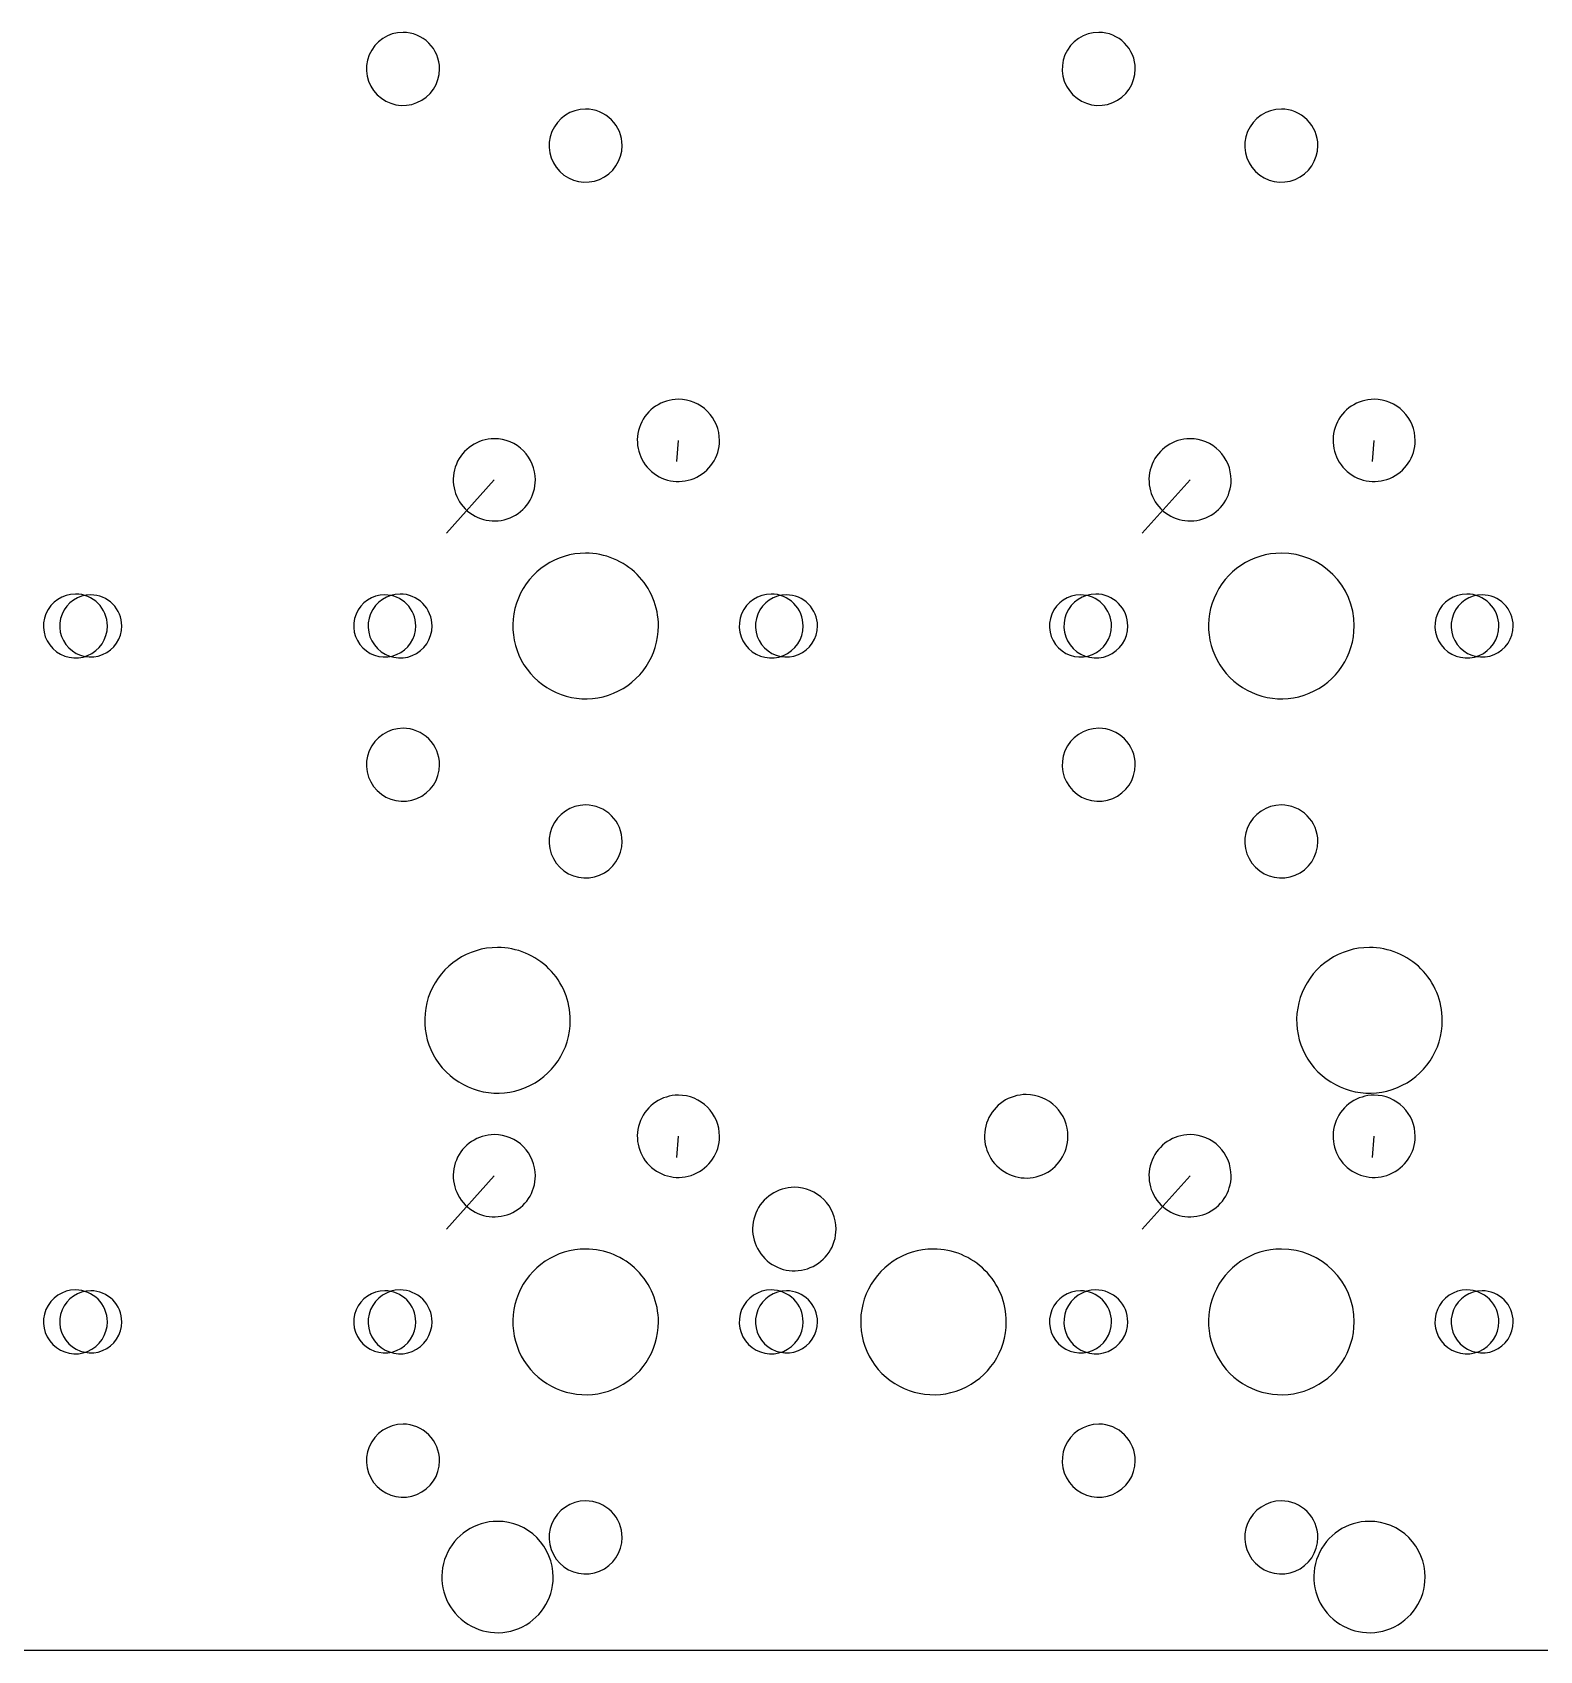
# Model space of a CAD drawing. Extents: x 2 to 288, y -137 to -43.
# Drawn here: x 72.8 to 114.08, y -136.91 to -92.61 of the extents above; entities that cross this region are included whole.
import ezdxf

# ---------------------------------------------------------------- set-up
doc = ezdxf.new("R2010")
doc.units = 0
doc.layers.get('0').update_dxf_attribs({"linetype": 'CONTINUOUS'})

msp = doc.modelspace()

# ---------------------------------------------------------------- linework, layer by layer
at = {"color": 7}
for points in [[(82.953083, -92.608621)], [(102.003074, -92.608621)], [(87.953077, -94.708618)], [(107.003067, -94.708618)], [(90.493073, -102.653623)], [(109.543064, -102.653623)], [(85.45308, -103.733622)], [(104.503071, -103.733622)], [(87.953077, -106.864718)], [(87.953077, -106.864718)], [(107.003067, -106.864718), (107.003067, -106.864718)], [(73.983079, -107.983616)], [(73.983079, -107.983616)], [(74.403079, -108.008616)], [(74.403079, -108.008616)], [(82.453084, -108.008616)], [(82.453084, -108.008616)], [(82.873083, -107.983616)], [(82.873083, -107.983616)], [(93.03307, -107.983616)], [(93.03307, -107.983616)], [(93.453069, -108.008616)], [(93.453069, -108.008616)], [(101.503075, -108.008616)], [(101.503075, -108.008616)], [(101.923074, -107.983616)], [(101.923074, -107.983616)], [(112.08306, -107.983616)], [(112.08306, -107.983616)], [(112.50306, -108.008616)], [(112.50306, -108.008616)], [(82.953083, -111.658611)], [(102.003074, -111.658611)], [(87.953077, -113.758609)], [(107.003067, -113.758609)], [(85.540088, -117.659719)], [(109.416056, -117.659719)], [(90.493073, -121.703614)], [(100.018069, -121.685614)], [(109.543064, -121.703614)], [(85.45308, -122.783613)], [(104.503071, -122.783613)], [(93.668077, -124.225611)], [(87.953077, -125.914708), (87.953077, -125.914708)], [(97.478072, -125.914708)], [(107.003067, -125.914708)], [(107.003067, -125.914708)], [(73.983079, -127.033607), (73.983079, -127.033607)], [(74.403079, -127.058607)], [(74.403079, -127.058607)], [(82.453084, -127.058607)], [(82.453084, -127.058607)], [(82.873083, -127.033607)], [(82.873083, -127.033607)], [(93.03307, -127.033607)], [(93.03307, -127.033607)], [(93.453069, -127.058607)], [(93.453069, -127.058607)], [(101.503075, -127.058607)], [(101.503075, -127.058607)], [(101.923074, -127.033607)], [(101.923074, -127.033607)], [(112.08306, -127.033607)], [(112.08306, -127.033607)], [(112.50306, -127.058607)], [(112.50306, -127.058607)], [(82.953083, -130.708602)], [(102.003074, -130.708602)], [(87.953077, -132.808599)], [(107.003067, -132.808599)], [(85.540088, -133.369598)], [(109.416056, -133.369598)]]:
    msp.add_lwpolyline(points, close=True, dxfattribs=at)
for points in [[(90.453073, -104.358621), (90.492615, -103.77859)], [(109.503064, -104.358621), (109.542606, -103.77859)], [(84.143082, -106.318619), (85.45307, -104.858613)], [(103.193072, -106.318619), (104.503061, -104.858613)], [(90.453073, -123.408612), (90.492615, -122.828581)], [(109.503064, -123.408612), (109.542606, -122.828581)], [(84.143082, -125.368609), (85.45307, -123.908603)], [(103.193072, -125.368609), (104.503061, -123.908603)], [(231.4672, -136.908476), (58.738642, -136.908476)]]:
    msp.add_lwpolyline(points, dxfattribs=at)
for points in [[(82.953083, -92.608621), (82.548622, -92.608621), (82.183986, -92.852263), (82.029205, -93.225937)], [(83.660189, -92.901514), (83.472653, -92.713978), (83.218299, -92.608621), (82.953083, -92.608621)], [(83.953082, -93.60862), (83.953082, -93.343403), (83.847725, -93.08905), (83.660189, -92.901514)], [(102.003074, -92.608621), (101.598612, -92.608621), (101.233976, -92.852263), (101.079196, -93.225937)], [(102.71018, -92.901514), (102.522644, -92.713978), (102.26829, -92.608621), (102.003074, -92.608621)], [(103.003073, -93.60862), (103.003073, -93.343403), (102.897716, -93.08905), (102.71018, -92.901514)], [(82.029205, -93.225937), (81.874424, -93.59961), (81.95998, -94.029728), (82.245977, -94.315725)], [(101.079196, -93.225937), (100.924415, -93.59961), (101.00997, -94.029728), (101.295968, -94.315725)], [(83.335766, -94.532498), (83.70944, -94.377717), (83.953082, -94.013081), (83.953082, -93.60862)], [(102.385757, -94.532498), (102.759431, -94.377717), (103.003073, -94.013081), (103.003073, -93.60862)], [(82.245977, -94.315725), (82.531975, -94.601723), (82.962092, -94.687279), (83.335766, -94.532498)], [(101.295968, -94.315725), (101.581966, -94.601723), (102.012083, -94.687279), (102.385757, -94.532498)], [(87.953077, -94.708618), (87.548615, -94.708618), (87.183979, -94.95226), (87.029198, -95.325934)], [(88.660182, -95.001511), (88.472646, -94.813975), (88.218293, -94.708618), (87.953077, -94.708618)], [(107.003067, -94.708618), (106.598606, -94.708618), (106.23397, -94.95226), (106.079189, -95.325934)], [(107.710173, -95.001511), (107.522637, -94.813975), (107.268283, -94.708618), (107.003067, -94.708618)], [(88.953075, -95.708617), (88.953075, -95.443401), (88.847719, -95.189047), (88.660182, -95.001511)], [(108.003066, -95.708617), (108.003066, -95.443401), (107.897709, -95.189047), (107.710173, -95.001511)], [(87.029198, -95.325934), (86.874418, -95.699608), (86.959973, -96.129725), (87.245971, -96.415723)], [(106.079189, -95.325934), (105.924408, -95.699608), (106.009964, -96.129725), (106.295961, -96.415723)], [(88.33576, -96.632495), (88.709433, -96.477714), (88.953075, -96.113078), (88.953075, -95.708617)], [(107.38575, -96.632495), (107.759424, -96.477714), (108.003066, -96.113078), (108.003066, -95.708617)], [(87.245971, -96.415723), (87.531968, -96.70172), (87.962086, -96.787276), (88.33576, -96.632495)], [(106.295961, -96.415723), (106.581959, -96.70172), (107.012076, -96.787276), (107.38575, -96.632495)], [(90.493073, -102.653623), (90.038054, -102.653623), (89.627839, -102.927721), (89.45371, -103.348104)], [(91.288567, -102.983128), (91.077589, -102.77215), (90.791441, -102.653623), (90.493073, -102.653623)], [(109.543064, -102.653623), (109.088044, -102.653623), (108.677829, -102.927721), (108.503701, -103.348104)], [(110.338558, -102.983128), (110.12758, -102.77215), (109.841432, -102.653623), (109.543064, -102.653623)], [(91.618072, -103.778622), (91.618072, -103.480254), (91.499545, -103.194106), (91.288567, -102.983128)], [(110.668062, -103.778622), (110.668062, -103.480254), (110.549536, -103.194106), (110.338558, -102.983128)], [(89.45371, -103.348104), (89.279582, -103.768487), (89.375832, -104.252369), (89.697579, -104.574116)], [(108.503701, -103.348104), (108.329572, -103.768487), (108.425822, -104.252369), (108.74757, -104.574116)], [(85.45308, -103.733622), (84.998061, -103.733622), (84.587845, -104.007719), (84.413717, -104.428102)], [(86.248574, -104.063126), (86.037596, -103.852148), (85.751448, -103.733622), (85.45308, -103.733622)], [(86.578078, -104.858621), (86.578078, -104.560252), (86.459552, -104.274105), (86.248574, -104.063126)], [(90.923592, -104.817985), (91.343975, -104.643857), (91.618072, -104.233641), (91.618072, -103.778622)], [(104.503071, -103.733622), (104.048051, -103.733622), (103.637836, -104.007719), (103.463707, -104.428102)], [(105.298565, -104.063126), (105.087587, -103.852148), (104.801439, -103.733622), (104.503071, -103.733622)], [(105.628069, -104.858621), (105.628069, -104.560252), (105.509543, -104.274105), (105.298565, -104.063126)], [(109.973582, -104.817985), (110.393965, -104.643857), (110.668062, -104.233641), (110.668062, -103.778622)], [(84.413717, -104.428102), (84.239589, -104.848485), (84.335839, -105.332367), (84.657586, -105.654115)], [(103.463707, -104.428102), (103.289579, -104.848485), (103.385829, -105.332367), (103.707577, -105.654115)], [(85.883598, -105.897984), (86.303981, -105.723855), (86.578078, -105.31364), (86.578078, -104.858621)], [(89.697579, -104.574116), (90.019327, -104.895863), (90.503208, -104.992113), (90.923592, -104.817985)], [(104.933589, -105.897984), (105.353972, -105.723855), (105.628069, -105.31364), (105.628069, -104.858621)], [(108.74757, -104.574116), (109.069317, -104.895863), (109.553199, -104.992113), (109.973582, -104.817985)], [(84.657586, -105.654115), (84.979333, -105.975862), (85.463215, -106.072112), (85.883598, -105.897984)], [(103.707577, -105.654115), (104.029324, -105.975862), (104.513206, -106.072112), (104.933589, -105.897984)], [(87.953077, -106.864718), (87.14662, -106.864718), (86.419573, -107.350515), (86.110956, -108.095584)], [(87.953077, -106.864718), (87.14662, -106.864718), (86.419573, -107.350515), (86.110956, -108.095584)], [(89.362975, -107.448717), (88.989047, -107.074789), (88.481891, -106.864718), (87.953077, -106.864718)], [(89.362975, -107.448717), (88.989047, -107.074789), (88.481891, -106.864718), (87.953077, -106.864718)], [(107.003067, -106.864718), (106.196611, -106.864718), (105.469564, -107.350515), (105.160946, -108.095584)], [(107.003067, -106.864718), (106.196611, -106.864718), (105.469564, -107.350515), (105.160946, -108.095584)], [(108.996965, -108.858615), (108.996965, -107.757416), (108.104266, -106.864718), (107.003067, -106.864718)], [(108.996965, -108.858615), (108.996965, -107.757416), (108.104266, -106.864718), (107.003067, -106.864718)], [(89.946974, -108.858615), (89.946974, -108.329801), (89.736903, -107.822645), (89.362975, -107.448717)], [(89.946974, -108.858615), (89.946974, -108.329801), (89.736903, -107.822645), (89.362975, -107.448717)], [(73.983079, -107.983616), (73.629175, -107.983616), (73.310119, -108.196803), (73.174686, -108.523768)], [(73.983079, -107.983616), (73.629175, -107.983616), (73.310119, -108.196803), (73.174686, -108.523768)], [(74.403079, -108.008616), (74.059286, -108.008616), (73.749346, -108.215712), (73.617782, -108.533335)], [(74.403079, -108.008616), (74.059286, -108.008616), (73.749346, -108.215712), (73.617782, -108.533335)], [(74.858078, -108.858615), (74.858078, -108.375367), (74.466328, -107.983616), (73.983079, -107.983616)], [(74.858078, -108.858615), (74.858078, -108.375367), (74.466328, -107.983616), (73.983079, -107.983616)], [(75.004119, -108.257575), (74.844713, -108.09817), (74.628512, -108.008616), (74.403079, -108.008616)], [(75.004119, -108.257575), (74.844713, -108.09817), (74.628512, -108.008616), (74.403079, -108.008616)], [(82.453084, -108.008616), (82.109292, -108.008616), (81.799351, -108.215712), (81.667787, -108.533335)], [(82.453084, -108.008616), (82.109292, -108.008616), (81.799351, -108.215712), (81.667787, -108.533335)], [(82.873083, -107.983616), (82.519179, -107.983616), (82.200123, -108.196803), (82.06469, -108.523768)], [(82.873083, -107.983616), (82.519179, -107.983616), (82.200123, -108.196803), (82.06469, -108.523768)], [(83.054124, -108.257575), (82.894718, -108.09817), (82.678518, -108.008616), (82.453084, -108.008616)], [(83.054124, -108.257575), (82.894718, -108.09817), (82.678518, -108.008616), (82.453084, -108.008616)], [(83.491801, -108.239898), (83.327707, -108.075803), (83.105148, -107.983616), (82.873083, -107.983616)], [(83.491801, -108.239898), (83.327707, -108.075803), (83.105148, -107.983616), (82.873083, -107.983616)], [(93.03307, -107.983616), (92.679166, -107.983616), (92.36011, -108.196803), (92.224676, -108.523768)], [(93.03307, -107.983616), (92.679166, -107.983616), (92.36011, -108.196803), (92.224676, -108.523768)], [(93.453069, -108.008616), (93.109277, -108.008616), (92.799336, -108.215712), (92.667773, -108.533335)], [(93.453069, -108.008616), (93.109277, -108.008616), (92.799336, -108.215712), (92.667773, -108.533335)], [(93.651787, -108.239898), (93.487693, -108.075803), (93.265134, -107.983616), (93.03307, -107.983616)], [(93.651787, -108.239898), (93.487693, -108.075803), (93.265134, -107.983616), (93.03307, -107.983616)], [(94.054109, -108.257575), (93.894704, -108.09817), (93.678503, -108.008616), (93.453069, -108.008616)], [(94.054109, -108.257575), (93.894704, -108.09817), (93.678503, -108.008616), (93.453069, -108.008616)], [(101.503075, -108.008616), (101.159282, -108.008616), (100.849342, -108.215712), (100.717778, -108.533335)], [(101.503075, -108.008616), (101.159282, -108.008616), (100.849342, -108.215712), (100.717778, -108.533335)], [(101.923074, -107.983616), (101.56917, -107.983616), (101.250114, -108.196803), (101.114681, -108.523768)], [(101.923074, -107.983616), (101.56917, -107.983616), (101.250114, -108.196803), (101.114681, -108.523768)], [(102.104115, -108.257575), (101.944709, -108.09817), (101.728508, -108.008616), (101.503075, -108.008616)], [(102.104115, -108.257575), (101.944709, -108.09817), (101.728508, -108.008616), (101.503075, -108.008616)], [(102.541792, -108.239898), (102.377698, -108.075803), (102.155138, -107.983616), (101.923074, -107.983616)], [(102.541792, -108.239898), (102.377698, -108.075803), (102.155138, -107.983616), (101.923074, -107.983616)], [(112.08306, -107.983616), (111.729156, -107.983616), (111.4101, -108.196803), (111.274667, -108.523768)], [(112.08306, -107.983616), (111.729156, -107.983616), (111.4101, -108.196803), (111.274667, -108.523768)], [(112.50306, -108.008616), (112.159267, -108.008616), (111.849327, -108.215712), (111.717763, -108.533335)], [(112.50306, -108.008616), (112.159267, -108.008616), (111.849327, -108.215712), (111.717763, -108.533335)], [(112.701778, -108.239898), (112.537684, -108.075803), (112.315125, -107.983616), (112.08306, -107.983616)], [(112.701778, -108.239898), (112.537684, -108.075803), (112.315125, -107.983616), (112.08306, -107.983616)], [(113.1041, -108.257575), (112.944694, -108.09817), (112.728494, -108.008616), (112.50306, -108.008616)], [(113.1041, -108.257575), (112.944694, -108.09817), (112.728494, -108.008616), (112.50306, -108.008616)], [(73.174686, -108.523768), (73.039253, -108.850732), (73.114114, -109.227085), (73.364362, -109.477333)], [(73.174686, -108.523768), (73.039253, -108.850732), (73.114114, -109.227085), (73.364362, -109.477333)], [(73.617782, -108.533335), (73.486219, -108.850958), (73.558941, -109.216557), (73.802039, -109.459655)], [(73.617782, -108.533335), (73.486219, -108.850958), (73.558941, -109.216557), (73.802039, -109.459655)], [(75.253078, -108.858615), (75.253078, -108.633181), (75.163524, -108.416981), (75.004119, -108.257575)], [(75.253078, -108.858615), (75.253078, -108.633181), (75.163524, -108.416981), (75.004119, -108.257575)], [(81.667787, -108.533335), (81.536224, -108.850958), (81.608946, -109.216557), (81.852044, -109.459655)], [(81.667787, -108.533335), (81.536224, -108.850958), (81.608946, -109.216557), (81.852044, -109.459655)], [(82.06469, -108.523768), (81.929257, -108.850732), (82.004118, -109.227085), (82.254366, -109.477333)], [(82.06469, -108.523768), (81.929257, -108.850732), (82.004118, -109.227085), (82.254366, -109.477333)], [(83.303083, -108.858615), (83.303083, -108.633181), (83.21353, -108.416981), (83.054124, -108.257575)], [(83.303083, -108.858615), (83.303083, -108.633181), (83.21353, -108.416981), (83.054124, -108.257575)], [(83.748082, -108.858615), (83.748082, -108.626551), (83.655895, -108.403992), (83.491801, -108.239898)], [(83.748082, -108.858615), (83.748082, -108.626551), (83.655895, -108.403992), (83.491801, -108.239898)], [(86.110956, -108.095584), (85.802338, -108.840652), (85.972928, -109.698263), (86.543178, -110.268514)], [(86.110956, -108.095584), (85.802338, -108.840652), (85.972928, -109.698263), (86.543178, -110.268514)], [(92.224676, -108.523768), (92.089243, -108.850732), (92.164104, -109.227085), (92.414352, -109.477333)], [(92.224676, -108.523768), (92.089243, -108.850732), (92.164104, -109.227085), (92.414352, -109.477333)], [(92.667773, -108.533335), (92.536209, -108.850958), (92.608931, -109.216557), (92.852029, -109.459655)], [(92.667773, -108.533335), (92.536209, -108.850958), (92.608931, -109.216557), (92.852029, -109.459655)], [(93.908069, -108.858615), (93.908069, -108.626551), (93.815882, -108.403992), (93.651787, -108.239898)], [(93.908069, -108.858615), (93.908069, -108.626551), (93.815882, -108.403992), (93.651787, -108.239898)], [(94.303068, -108.858615), (94.303068, -108.633181), (94.213515, -108.416981), (94.054109, -108.257575)], [(94.303068, -108.858615), (94.303068, -108.633181), (94.213515, -108.416981), (94.054109, -108.257575)], [(100.717778, -108.533335), (100.586214, -108.850958), (100.658937, -109.216557), (100.902035, -109.459655)], [(100.717778, -108.533335), (100.586214, -108.850958), (100.658937, -109.216557), (100.902035, -109.459655)], [(101.114681, -108.523768), (100.979247, -108.850732), (101.054109, -109.227085), (101.304356, -109.477333)], [(101.114681, -108.523768), (100.979247, -108.850732), (101.054109, -109.227085), (101.304356, -109.477333)], [(102.353073, -108.858615), (102.353073, -108.633181), (102.26352, -108.416981), (102.104115, -108.257575)], [(102.353073, -108.858615), (102.353073, -108.633181), (102.26352, -108.416981), (102.104115, -108.257575)], [(102.798073, -108.858615), (102.798073, -108.626551), (102.705886, -108.403992), (102.541792, -108.239898)], [(102.798073, -108.858615), (102.798073, -108.626551), (102.705886, -108.403992), (102.541792, -108.239898)], [(105.160946, -108.095584), (104.852329, -108.840652), (105.022918, -109.698263), (105.593169, -110.268514)], [(105.160946, -108.095584), (104.852329, -108.840652), (105.022918, -109.698263), (105.593169, -110.268514)], [(111.274667, -108.523768), (111.139234, -108.850732), (111.214095, -109.227085), (111.464343, -109.477333)], [(111.274667, -108.523768), (111.139234, -108.850732), (111.214095, -109.227085), (111.464343, -109.477333)], [(111.717763, -108.533335), (111.5862, -108.850958), (111.658922, -109.216557), (111.90202, -109.459655)], [(111.717763, -108.533335), (111.5862, -108.850958), (111.658922, -109.216557), (111.90202, -109.459655)], [(112.958059, -108.858615), (112.958059, -108.626551), (112.865872, -108.403992), (112.701778, -108.239898)], [(112.958059, -108.858615), (112.958059, -108.626551), (112.865872, -108.403992), (112.701778, -108.239898)], [(113.353059, -108.858615), (113.353059, -108.633181), (113.263506, -108.416981), (113.1041, -108.257575)], [(113.353059, -108.858615), (113.353059, -108.633181), (113.263506, -108.416981), (113.1041, -108.257575)], [(74.317927, -109.667009), (74.644892, -109.531575), (74.858078, -109.212519), (74.858078, -108.858615)], [(74.317927, -109.667009), (74.644892, -109.531575), (74.858078, -109.212519), (74.858078, -108.858615)], [(74.728359, -109.643912), (75.045982, -109.512348), (75.253078, -109.202408), (75.253078, -108.858615)], [(74.728359, -109.643912), (75.045982, -109.512348), (75.253078, -109.202408), (75.253078, -108.858615)], [(82.778364, -109.643912), (83.095987, -109.512348), (83.303083, -109.202408), (83.303083, -108.858615)], [(82.778364, -109.643912), (83.095987, -109.512348), (83.303083, -109.202408), (83.303083, -108.858615)], [(83.207931, -109.667009), (83.534896, -109.531575), (83.748082, -109.212519), (83.748082, -108.858615)], [(83.207931, -109.667009), (83.534896, -109.531575), (83.748082, -109.212519), (83.748082, -108.858615)], [(88.716108, -110.700736), (89.461177, -110.392119), (89.946974, -109.665071), (89.946974, -108.858615)], [(88.716108, -110.700736), (89.461177, -110.392119), (89.946974, -109.665071), (89.946974, -108.858615)], [(93.367917, -109.667009), (93.694882, -109.531575), (93.908069, -109.212519), (93.908069, -108.858615)], [(93.367917, -109.667009), (93.694882, -109.531575), (93.908069, -109.212519), (93.908069, -108.858615)], [(93.77835, -109.643912), (94.095973, -109.512348), (94.303068, -109.202408), (94.303068, -108.858615)], [(93.77835, -109.643912), (94.095973, -109.512348), (94.303068, -109.202408), (94.303068, -108.858615)], [(101.828355, -109.643912), (102.145978, -109.512348), (102.353073, -109.202408), (102.353073, -108.858615)], [(101.828355, -109.643912), (102.145978, -109.512348), (102.353073, -109.202408), (102.353073, -108.858615)], [(102.257922, -109.667009), (102.584886, -109.531575), (102.798073, -109.212519), (102.798073, -108.858615)], [(102.257922, -109.667009), (102.584886, -109.531575), (102.798073, -109.212519), (102.798073, -108.858615)], [(107.766099, -110.700736), (108.511167, -110.392119), (108.996965, -109.665071), (108.996965, -108.858615)], [(107.766099, -110.700736), (108.511167, -110.392119), (108.996965, -109.665071), (108.996965, -108.858615)], [(112.417908, -109.667009), (112.744873, -109.531575), (112.958059, -109.212519), (112.958059, -108.858615)], [(112.417908, -109.667009), (112.744873, -109.531575), (112.958059, -109.212519), (112.958059, -108.858615)], [(112.82834, -109.643912), (113.145963, -109.512348), (113.353059, -109.202408), (113.353059, -108.858615)], [(112.82834, -109.643912), (113.145963, -109.512348), (113.353059, -109.202408), (113.353059, -108.858615)], [(73.364362, -109.477333), (73.61461, -109.727581), (73.990962, -109.802442), (74.317927, -109.667009)], [(73.364362, -109.477333), (73.61461, -109.727581), (73.990962, -109.802442), (74.317927, -109.667009)], [(73.802039, -109.459655), (74.045137, -109.702753), (74.410736, -109.775475), (74.728359, -109.643912)], [(73.802039, -109.459655), (74.045137, -109.702753), (74.410736, -109.775475), (74.728359, -109.643912)], [(81.852044, -109.459655), (82.095142, -109.702753), (82.460742, -109.775475), (82.778364, -109.643912)], [(81.852044, -109.459655), (82.095142, -109.702753), (82.460742, -109.775475), (82.778364, -109.643912)], [(82.254366, -109.477333), (82.504614, -109.727581), (82.880966, -109.802442), (83.207931, -109.667009)], [(82.254366, -109.477333), (82.504614, -109.727581), (82.880966, -109.802442), (83.207931, -109.667009)], [(92.414352, -109.477333), (92.6646, -109.727581), (93.040953, -109.802442), (93.367917, -109.667009)], [(92.414352, -109.477333), (92.6646, -109.727581), (93.040953, -109.802442), (93.367917, -109.667009)], [(92.852029, -109.459655), (93.095127, -109.702753), (93.460727, -109.775475), (93.77835, -109.643912)], [(92.852029, -109.459655), (93.095127, -109.702753), (93.460727, -109.775475), (93.77835, -109.643912)], [(100.902035, -109.459655), (101.145133, -109.702753), (101.510732, -109.775475), (101.828355, -109.643912)], [(100.902035, -109.459655), (101.145133, -109.702753), (101.510732, -109.775475), (101.828355, -109.643912)], [(101.304356, -109.477333), (101.554604, -109.727581), (101.930957, -109.802442), (102.257922, -109.667009)], [(101.304356, -109.477333), (101.554604, -109.727581), (101.930957, -109.802442), (102.257922, -109.667009)], [(111.464343, -109.477333), (111.714591, -109.727581), (112.090943, -109.802442), (112.417908, -109.667009)], [(111.464343, -109.477333), (111.714591, -109.727581), (112.090943, -109.802442), (112.417908, -109.667009)], [(111.90202, -109.459655), (112.145118, -109.702753), (112.510718, -109.775475), (112.82834, -109.643912)], [(111.90202, -109.459655), (112.145118, -109.702753), (112.510718, -109.775475), (112.82834, -109.643912)], [(86.543178, -110.268514), (87.113429, -110.838764), (87.97104, -111.009354), (88.716108, -110.700736)], [(86.543178, -110.268514), (87.113429, -110.838764), (87.97104, -111.009354), (88.716108, -110.700736)], [(105.593169, -110.268514), (106.16342, -110.838764), (107.02103, -111.009354), (107.766099, -110.700736)], [(105.593169, -110.268514), (106.16342, -110.838764), (107.02103, -111.009354), (107.766099, -110.700736)], [(82.953083, -111.658611), (82.548622, -111.658611), (82.183986, -111.902253), (82.029205, -112.275927)], [(83.660189, -111.951504), (83.472653, -111.763968), (83.218299, -111.658611), (82.953083, -111.658611)], [(83.953082, -112.65861), (83.953082, -112.393394), (83.847725, -112.13904), (83.660189, -111.951504)], [(102.003074, -111.658611), (101.598612, -111.658611), (101.233976, -111.902253), (101.079196, -112.275927)], [(102.71018, -111.951504), (102.522644, -111.763968), (102.26829, -111.658611), (102.003074, -111.658611)], [(103.003073, -112.65861), (103.003073, -112.393394), (102.897716, -112.13904), (102.71018, -111.951504)], [(82.029205, -112.275927), (81.874424, -112.649601), (81.95998, -113.079718), (82.245977, -113.365716)], [(101.079196, -112.275927), (100.924415, -112.649601), (101.00997, -113.079718), (101.295968, -113.365716)], [(83.335766, -113.582488), (83.70944, -113.427708), (83.953082, -113.063072), (83.953082, -112.65861)], [(102.385757, -113.582488), (102.759431, -113.427708), (103.003073, -113.063072), (103.003073, -112.65861)], [(82.245977, -113.365716), (82.531975, -113.651714), (82.962092, -113.737269), (83.335766, -113.582488)], [(101.295968, -113.365716), (101.581966, -113.651714), (102.012083, -113.737269), (102.385757, -113.582488)], [(87.953077, -113.758609), (87.548615, -113.758609), (87.183979, -114.00225), (87.029198, -114.375924)], [(88.660182, -114.051501), (88.472646, -113.863965), (88.218293, -113.758609), (87.953077, -113.758609)], [(107.003067, -113.758609), (106.598606, -113.758609), (106.23397, -114.00225), (106.079189, -114.375924)], [(107.710173, -114.051501), (107.522637, -113.863965), (107.268283, -113.758609), (107.003067, -113.758609)], [(88.953075, -114.758607), (88.953075, -114.493391), (88.847719, -114.239038), (88.660182, -114.051501)], [(108.003066, -114.758607), (108.003066, -114.493391), (107.897709, -114.239038), (107.710173, -114.051501)], [(87.029198, -114.375924), (86.874418, -114.749598), (86.959973, -115.179716), (87.245971, -115.465713)], [(106.079189, -114.375924), (105.924408, -114.749598), (106.009964, -115.179716), (106.295961, -115.465713)], [(88.33576, -115.682486), (88.709433, -115.527705), (88.953075, -115.163069), (88.953075, -114.758607)], [(107.38575, -115.682486), (107.759424, -115.527705), (108.003066, -115.163069), (108.003066, -114.758607)], [(87.245971, -115.465713), (87.531968, -115.751711), (87.962086, -115.837266), (88.33576, -115.682486)], [(106.295961, -115.465713), (106.581959, -115.751711), (107.012076, -115.837266), (107.38575, -115.682486)], [(85.540088, -117.659719), (84.733632, -117.659719), (84.006584, -118.145517), (83.697967, -118.890585)], [(86.949986, -118.243718), (86.576058, -117.86979), (86.068902, -117.659719), (85.540088, -117.659719)], [(109.416056, -117.659719), (108.6096, -117.659719), (107.882553, -118.145517), (107.573935, -118.890585)], [(110.825954, -118.243718), (110.452026, -117.86979), (109.94487, -117.659719), (109.416056, -117.659719)], [(87.533985, -119.653617), (87.533985, -119.124802), (87.323914, -118.617647), (86.949986, -118.243718)], [(111.409953, -119.653617), (111.409953, -119.124802), (111.199883, -118.617647), (110.825954, -118.243718)], [(83.697967, -118.890585), (83.38935, -119.635654), (83.559939, -120.493264), (84.13019, -121.063515)], [(107.573935, -118.890585), (107.265318, -119.635654), (107.435907, -120.493264), (108.006158, -121.063515)], [(86.303119, -121.495738), (87.048188, -121.18712), (87.533985, -120.460073), (87.533985, -119.653617)], [(110.179088, -121.495738), (110.924156, -121.18712), (111.409953, -120.460073), (111.409953, -119.653617)], [(84.13019, -121.063515), (84.70044, -121.633766), (85.558051, -121.804355), (86.303119, -121.495738)], [(108.006158, -121.063515), (108.576408, -121.633766), (109.434019, -121.804355), (110.179088, -121.495738)], [(90.493073, -121.703614), (90.038054, -121.703614), (89.627839, -121.977711), (89.45371, -122.398094)], [(91.288567, -122.033118), (91.077589, -121.82214), (90.791441, -121.703614), (90.493073, -121.703614)], [(100.018069, -121.685614), (99.555769, -121.685614), (99.13899, -121.964097), (98.962076, -122.391206)], [(100.826291, -122.020391), (100.611937, -121.806037), (100.321211, -121.685614), (100.018069, -121.685614)], [(109.543064, -121.703614), (109.088044, -121.703614), (108.677829, -121.977711), (108.503701, -122.398094)], [(110.338558, -122.033118), (110.12758, -121.82214), (109.841432, -121.703614), (109.543064, -121.703614)], [(91.618072, -122.828613), (91.618072, -122.530244), (91.499545, -122.244097), (91.288567, -122.033118)], [(101.161067, -122.828613), (101.161067, -122.52547), (101.040644, -122.234744), (100.826291, -122.020391)], [(110.668062, -122.828613), (110.668062, -122.530244), (110.549536, -122.244097), (110.338558, -122.033118)], [(89.45371, -122.398094), (89.279582, -122.818477), (89.375832, -123.302359), (89.697579, -123.624107)], [(98.962076, -122.391206), (98.785161, -122.818315), (98.882951, -123.309939), (99.209847, -123.636835)], [(108.503701, -122.398094), (108.329572, -122.818477), (108.425822, -123.302359), (108.74757, -123.624107)], [(85.45308, -122.783613), (84.998061, -122.783613), (84.587845, -123.05771), (84.413717, -123.478093)], [(86.248574, -123.113117), (86.037596, -122.902139), (85.751448, -122.783613), (85.45308, -122.783613)], [(86.578078, -123.908611), (86.578078, -123.610243), (86.459552, -123.324095), (86.248574, -123.113117)], [(90.923592, -123.867976), (91.343975, -123.693847), (91.618072, -123.283632), (91.618072, -122.828613)], [(100.455475, -123.884605), (100.882584, -123.707691), (101.161067, -123.290912), (101.161067, -122.828613)], [(104.503071, -122.783613), (104.048051, -122.783613), (103.637836, -123.05771), (103.463707, -123.478093)], [(105.298565, -123.113117), (105.087587, -122.902139), (104.801439, -122.783613), (104.503071, -122.783613)], [(105.628069, -123.908611), (105.628069, -123.610243), (105.509543, -123.324095), (105.298565, -123.113117)], [(109.973582, -123.867976), (110.393965, -123.693847), (110.668062, -123.283632), (110.668062, -122.828613)], [(84.413717, -123.478093), (84.239589, -123.898476), (84.335839, -124.382358), (84.657586, -124.704105)], [(103.463707, -123.478093), (103.289579, -123.898476), (103.385829, -124.382358), (103.707577, -124.704105)], [(85.883598, -124.947974), (86.303981, -124.773846), (86.578078, -124.363631), (86.578078, -123.908611)], [(89.697579, -123.624107), (90.019327, -123.945854), (90.503208, -124.042104), (90.923592, -123.867976)], [(99.209847, -123.636835), (99.536742, -123.96373), (100.028366, -124.06152), (100.455475, -123.884605)], [(104.933589, -124.947974), (105.353972, -124.773846), (105.628069, -124.363631), (105.628069, -123.908611)], [(108.74757, -123.624107), (109.069317, -123.945854), (109.553199, -124.042104), (109.973582, -123.867976)], [(93.668077, -124.225611), (93.205777, -124.225611), (92.788999, -124.504093), (92.612084, -124.931203)], [(94.476299, -124.560387), (94.261945, -124.346033), (93.971219, -124.225611), (93.668077, -124.225611)], [(84.657586, -124.704105), (84.979333, -125.025852), (85.463215, -125.122103), (85.883598, -124.947974)], [(94.811076, -125.368609), (94.811076, -125.065467), (94.690653, -124.774741), (94.476299, -124.560387)], [(103.707577, -124.704105), (104.029324, -125.025852), (104.513206, -125.122103), (104.933589, -124.947974)], [(92.612084, -124.931203), (92.43517, -125.358312), (92.53296, -125.849936), (92.859855, -126.176831)], [(94.105484, -126.424602), (94.532593, -126.247688), (94.811076, -125.830909), (94.811076, -125.368609)], [(87.953077, -125.914708), (87.14662, -125.914708), (86.419573, -126.400506), (86.110956, -127.145574)], [(87.953077, -125.914708), (87.14662, -125.914708), (86.419573, -126.400506), (86.110956, -127.145574)], [(89.362975, -126.498707), (88.989047, -126.124779), (88.481891, -125.914708), (87.953077, -125.914708)], [(89.362975, -126.498707), (88.989047, -126.124779), (88.481891, -125.914708), (87.953077, -125.914708)], [(92.859855, -126.176831), (93.18675, -126.503726), (93.678374, -126.601516), (94.105484, -126.424602)], [(97.478072, -125.914708), (96.671616, -125.914708), (95.944568, -126.400506), (95.635951, -127.145574)], [(98.88797, -126.498707), (98.514042, -126.124779), (98.006886, -125.914708), (97.478072, -125.914708)], [(107.003067, -125.914708), (106.196611, -125.914708), (105.469564, -126.400506), (105.160946, -127.145574)], [(107.003067, -125.914708), (106.196611, -125.914708), (105.469564, -126.400506), (105.160946, -127.145574)], [(108.996965, -127.908606), (108.996965, -126.807407), (108.104266, -125.914708), (107.003067, -125.914708)], [(108.996965, -127.908606), (108.996965, -126.807407), (108.104266, -125.914708), (107.003067, -125.914708)], [(89.946974, -127.908606), (89.946974, -127.379791), (89.736903, -126.872636), (89.362975, -126.498707)], [(89.946974, -127.908606), (89.946974, -127.379791), (89.736903, -126.872636), (89.362975, -126.498707)], [(99.471969, -127.908606), (99.471969, -127.379791), (99.261899, -126.872636), (98.88797, -126.498707)], [(73.983079, -127.033607), (73.629175, -127.033607), (73.310119, -127.246794), (73.174686, -127.573758)], [(73.983079, -127.033607), (73.629175, -127.033607), (73.310119, -127.246794), (73.174686, -127.573758)], [(74.403079, -127.058607), (74.059286, -127.058607), (73.749346, -127.265702), (73.617782, -127.583325)], [(74.403079, -127.058607), (74.059286, -127.058607), (73.749346, -127.265702), (73.617782, -127.583325)], [(74.858078, -127.908606), (74.858078, -127.425357), (74.466328, -127.033607), (73.983079, -127.033607)], [(74.858078, -127.908606), (74.858078, -127.425357), (74.466328, -127.033607), (73.983079, -127.033607)], [(75.004119, -127.307566), (74.844713, -127.14816), (74.628512, -127.058607), (74.403079, -127.058607)], [(75.004119, -127.307566), (74.844713, -127.14816), (74.628512, -127.058607), (74.403079, -127.058607)], [(82.453084, -127.058607), (82.109292, -127.058607), (81.799351, -127.265702), (81.667787, -127.583325)], [(82.453084, -127.058607), (82.109292, -127.058607), (81.799351, -127.265702), (81.667787, -127.583325)], [(82.873083, -127.033607), (82.519179, -127.033607), (82.200123, -127.246794), (82.06469, -127.573758)], [(82.873083, -127.033607), (82.519179, -127.033607), (82.200123, -127.246794), (82.06469, -127.573758)], [(83.054124, -127.307566), (82.894718, -127.14816), (82.678518, -127.058607), (82.453084, -127.058607)], [(83.054124, -127.307566), (82.894718, -127.14816), (82.678518, -127.058607), (82.453084, -127.058607)], [(83.491801, -127.289888), (83.327707, -127.125794), (83.105148, -127.033607), (82.873083, -127.033607)], [(83.491801, -127.289888), (83.327707, -127.125794), (83.105148, -127.033607), (82.873083, -127.033607)], [(93.03307, -127.033607), (92.679166, -127.033607), (92.36011, -127.246794), (92.224676, -127.573758)], [(93.03307, -127.033607), (92.679166, -127.033607), (92.36011, -127.246794), (92.224676, -127.573758)], [(93.453069, -127.058607), (93.109277, -127.058607), (92.799336, -127.265702), (92.667773, -127.583325)], [(93.453069, -127.058607), (93.109277, -127.058607), (92.799336, -127.265702), (92.667773, -127.583325)], [(93.651787, -127.289888), (93.487693, -127.125794), (93.265134, -127.033607), (93.03307, -127.033607)], [(93.651787, -127.289888), (93.487693, -127.125794), (93.265134, -127.033607), (93.03307, -127.033607)], [(94.054109, -127.307566), (93.894704, -127.14816), (93.678503, -127.058607), (93.453069, -127.058607)], [(94.054109, -127.307566), (93.894704, -127.14816), (93.678503, -127.058607), (93.453069, -127.058607)], [(101.503075, -127.058607), (101.159282, -127.058607), (100.849342, -127.265702), (100.717778, -127.583325)], [(101.503075, -127.058607), (101.159282, -127.058607), (100.849342, -127.265702), (100.717778, -127.583325)], [(101.923074, -127.033607), (101.56917, -127.033607), (101.250114, -127.246794), (101.114681, -127.573758)], [(101.923074, -127.033607), (101.56917, -127.033607), (101.250114, -127.246794), (101.114681, -127.573758)], [(102.104115, -127.307566), (101.944709, -127.14816), (101.728508, -127.058607), (101.503075, -127.058607)], [(102.104115, -127.307566), (101.944709, -127.14816), (101.728508, -127.058607), (101.503075, -127.058607)], [(102.541792, -127.289888), (102.377698, -127.125794), (102.155138, -127.033607), (101.923074, -127.033607)], [(102.541792, -127.289888), (102.377698, -127.125794), (102.155138, -127.033607), (101.923074, -127.033607)], [(112.08306, -127.033607), (111.729156, -127.033607), (111.4101, -127.246794), (111.274667, -127.573758)], [(112.08306, -127.033607), (111.729156, -127.033607), (111.4101, -127.246794), (111.274667, -127.573758)], [(112.50306, -127.058607), (112.159267, -127.058607), (111.849327, -127.265702), (111.717763, -127.583325)], [(112.50306, -127.058607), (112.159267, -127.058607), (111.849327, -127.265702), (111.717763, -127.583325)], [(112.701778, -127.289888), (112.537684, -127.125794), (112.315125, -127.033607), (112.08306, -127.033607)], [(112.701778, -127.289888), (112.537684, -127.125794), (112.315125, -127.033607), (112.08306, -127.033607)], [(113.1041, -127.307566), (112.944694, -127.14816), (112.728494, -127.058607), (112.50306, -127.058607)], [(113.1041, -127.307566), (112.944694, -127.14816), (112.728494, -127.058607), (112.50306, -127.058607)], [(73.174686, -127.573758), (73.039253, -127.900723), (73.114114, -128.277075), (73.364362, -128.527323)], [(73.174686, -127.573758), (73.039253, -127.900723), (73.114114, -128.277075), (73.364362, -128.527323)], [(73.617782, -127.583325), (73.486219, -127.900948), (73.558941, -128.266548), (73.802039, -128.509646)], [(73.617782, -127.583325), (73.486219, -127.900948), (73.558941, -128.266548), (73.802039, -128.509646)], [(75.253078, -127.908606), (75.253078, -127.683172), (75.163524, -127.466972), (75.004119, -127.307566)], [(75.253078, -127.908606), (75.253078, -127.683172), (75.163524, -127.466972), (75.004119, -127.307566)], [(81.667787, -127.583325), (81.536224, -127.900948), (81.608946, -128.266548), (81.852044, -128.509646)], [(81.667787, -127.583325), (81.536224, -127.900948), (81.608946, -128.266548), (81.852044, -128.509646)], [(82.06469, -127.573758), (81.929257, -127.900723), (82.004118, -128.277075), (82.254366, -128.527323)], [(82.06469, -127.573758), (81.929257, -127.900723), (82.004118, -128.277075), (82.254366, -128.527323)], [(83.303083, -127.908606), (83.303083, -127.683172), (83.21353, -127.466972), (83.054124, -127.307566)], [(83.303083, -127.908606), (83.303083, -127.683172), (83.21353, -127.466972), (83.054124, -127.307566)], [(83.748082, -127.908606), (83.748082, -127.676542), (83.655895, -127.453982), (83.491801, -127.289888)], [(83.748082, -127.908606), (83.748082, -127.676542), (83.655895, -127.453982), (83.491801, -127.289888)], [(86.110956, -127.145574), (85.802338, -127.890643), (85.972928, -128.748253), (86.543178, -129.318504)], [(86.110956, -127.145574), (85.802338, -127.890643), (85.972928, -128.748253), (86.543178, -129.318504)], [(92.224676, -127.573758), (92.089243, -127.900723), (92.164104, -128.277075), (92.414352, -128.527323)], [(92.224676, -127.573758), (92.089243, -127.900723), (92.164104, -128.277075), (92.414352, -128.527323)], [(92.667773, -127.583325), (92.536209, -127.900948), (92.608931, -128.266548), (92.852029, -128.509646)], [(92.667773, -127.583325), (92.536209, -127.900948), (92.608931, -128.266548), (92.852029, -128.509646)], [(93.908069, -127.908606), (93.908069, -127.676542), (93.815882, -127.453982), (93.651787, -127.289888)], [(93.908069, -127.908606), (93.908069, -127.676542), (93.815882, -127.453982), (93.651787, -127.289888)], [(94.303068, -127.908606), (94.303068, -127.683172), (94.213515, -127.466972), (94.054109, -127.307566)], [(94.303068, -127.908606), (94.303068, -127.683172), (94.213515, -127.466972), (94.054109, -127.307566)], [(95.635951, -127.145574), (95.327334, -127.890643), (95.497923, -128.748253), (96.068174, -129.318504)], [(100.717778, -127.583325), (100.586214, -127.900948), (100.658937, -128.266548), (100.902035, -128.509646)], [(100.717778, -127.583325), (100.586214, -127.900948), (100.658937, -128.266548), (100.902035, -128.509646)], [(101.114681, -127.573758), (100.979247, -127.900723), (101.054109, -128.277075), (101.304356, -128.527323)], [(101.114681, -127.573758), (100.979247, -127.900723), (101.054109, -128.277075), (101.304356, -128.527323)], [(102.353073, -127.908606), (102.353073, -127.683172), (102.26352, -127.466972), (102.104115, -127.307566)], [(102.353073, -127.908606), (102.353073, -127.683172), (102.26352, -127.466972), (102.104115, -127.307566)], [(102.798073, -127.908606), (102.798073, -127.676542), (102.705886, -127.453982), (102.541792, -127.289888)], [(102.798073, -127.908606), (102.798073, -127.676542), (102.705886, -127.453982), (102.541792, -127.289888)], [(105.160946, -127.145574), (104.852329, -127.890643), (105.022918, -128.748253), (105.593169, -129.318504)], [(105.160946, -127.145574), (104.852329, -127.890643), (105.022918, -128.748253), (105.593169, -129.318504)], [(111.274667, -127.573758), (111.139234, -127.900723), (111.214095, -128.277075), (111.464343, -128.527323)], [(111.274667, -127.573758), (111.139234, -127.900723), (111.214095, -128.277075), (111.464343, -128.527323)], [(111.717763, -127.583325), (111.5862, -127.900948), (111.658922, -128.266548), (111.90202, -128.509646)], [(111.717763, -127.583325), (111.5862, -127.900948), (111.658922, -128.266548), (111.90202, -128.509646)], [(112.958059, -127.908606), (112.958059, -127.676542), (112.865872, -127.453982), (112.701778, -127.289888)], [(112.958059, -127.908606), (112.958059, -127.676542), (112.865872, -127.453982), (112.701778, -127.289888)], [(113.353059, -127.908606), (113.353059, -127.683172), (113.263506, -127.466972), (113.1041, -127.307566)], [(113.353059, -127.908606), (113.353059, -127.683172), (113.263506, -127.466972), (113.1041, -127.307566)], [(74.317927, -128.716999), (74.644892, -128.581566), (74.858078, -128.26251), (74.858078, -127.908606)], [(74.317927, -128.716999), (74.644892, -128.581566), (74.858078, -128.26251), (74.858078, -127.908606)], [(74.728359, -128.693902), (75.045982, -128.562339), (75.253078, -128.252398), (75.253078, -127.908606)], [(74.728359, -128.693902), (75.045982, -128.562339), (75.253078, -128.252398), (75.253078, -127.908606)], [(82.778364, -128.693902), (83.095987, -128.562339), (83.303083, -128.252398), (83.303083, -127.908606)], [(82.778364, -128.693902), (83.095987, -128.562339), (83.303083, -128.252398), (83.303083, -127.908606)], [(83.207931, -128.716999), (83.534896, -128.581566), (83.748082, -128.26251), (83.748082, -127.908606)], [(83.207931, -128.716999), (83.534896, -128.581566), (83.748082, -128.26251), (83.748082, -127.908606)], [(88.716108, -129.750727), (89.461177, -129.442109), (89.946974, -128.715062), (89.946974, -127.908606)], [(88.716108, -129.750727), (89.461177, -129.442109), (89.946974, -128.715062), (89.946974, -127.908606)], [(93.367917, -128.716999), (93.694882, -128.581566), (93.908069, -128.26251), (93.908069, -127.908606)], [(93.367917, -128.716999), (93.694882, -128.581566), (93.908069, -128.26251), (93.908069, -127.908606)], [(93.77835, -128.693902), (94.095973, -128.562339), (94.303068, -128.252398), (94.303068, -127.908606)], [(93.77835, -128.693902), (94.095973, -128.562339), (94.303068, -128.252398), (94.303068, -127.908606)], [(98.241103, -129.750727), (98.986172, -129.442109), (99.471969, -128.715062), (99.471969, -127.908606)], [(101.828355, -128.693902), (102.145978, -128.562339), (102.353073, -128.252398), (102.353073, -127.908606)], [(101.828355, -128.693902), (102.145978, -128.562339), (102.353073, -128.252398), (102.353073, -127.908606)], [(102.257922, -128.716999), (102.584886, -128.581566), (102.798073, -128.26251), (102.798073, -127.908606)], [(102.257922, -128.716999), (102.584886, -128.581566), (102.798073, -128.26251), (102.798073, -127.908606)], [(107.766099, -129.750727), (108.511167, -129.442109), (108.996965, -128.715062), (108.996965, -127.908606)], [(107.766099, -129.750727), (108.511167, -129.442109), (108.996965, -128.715062), (108.996965, -127.908606)], [(112.417908, -128.716999), (112.744873, -128.581566), (112.958059, -128.26251), (112.958059, -127.908606)], [(112.417908, -128.716999), (112.744873, -128.581566), (112.958059, -128.26251), (112.958059, -127.908606)], [(112.82834, -128.693902), (113.145963, -128.562339), (113.353059, -128.252398), (113.353059, -127.908606)], [(112.82834, -128.693902), (113.145963, -128.562339), (113.353059, -128.252398), (113.353059, -127.908606)], [(73.364362, -128.527323), (73.61461, -128.777571), (73.990962, -128.852432), (74.317927, -128.716999)], [(73.364362, -128.527323), (73.61461, -128.777571), (73.990962, -128.852432), (74.317927, -128.716999)], [(73.802039, -128.509646), (74.045137, -128.752744), (74.410736, -128.825466), (74.728359, -128.693902)], [(73.802039, -128.509646), (74.045137, -128.752744), (74.410736, -128.825466), (74.728359, -128.693902)], [(81.852044, -128.509646), (82.095142, -128.752744), (82.460742, -128.825466), (82.778364, -128.693902)], [(81.852044, -128.509646), (82.095142, -128.752744), (82.460742, -128.825466), (82.778364, -128.693902)], [(82.254366, -128.527323), (82.504614, -128.777571), (82.880966, -128.852432), (83.207931, -128.716999)], [(82.254366, -128.527323), (82.504614, -128.777571), (82.880966, -128.852432), (83.207931, -128.716999)], [(92.414352, -128.527323), (92.6646, -128.777571), (93.040953, -128.852432), (93.367917, -128.716999)], [(92.414352, -128.527323), (92.6646, -128.777571), (93.040953, -128.852432), (93.367917, -128.716999)], [(92.852029, -128.509646), (93.095127, -128.752744), (93.460727, -128.825466), (93.77835, -128.693902)], [(92.852029, -128.509646), (93.095127, -128.752744), (93.460727, -128.825466), (93.77835, -128.693902)], [(100.902035, -128.509646), (101.145133, -128.752744), (101.510732, -128.825466), (101.828355, -128.693902)], [(100.902035, -128.509646), (101.145133, -128.752744), (101.510732, -128.825466), (101.828355, -128.693902)], [(101.304356, -128.527323), (101.554604, -128.777571), (101.930957, -128.852432), (102.257922, -128.716999)], [(101.304356, -128.527323), (101.554604, -128.777571), (101.930957, -128.852432), (102.257922, -128.716999)], [(111.464343, -128.527323), (111.714591, -128.777571), (112.090943, -128.852432), (112.417908, -128.716999)], [(111.464343, -128.527323), (111.714591, -128.777571), (112.090943, -128.852432), (112.417908, -128.716999)], [(111.90202, -128.509646), (112.145118, -128.752744), (112.510718, -128.825466), (112.82834, -128.693902)], [(111.90202, -128.509646), (112.145118, -128.752744), (112.510718, -128.825466), (112.82834, -128.693902)], [(86.543178, -129.318504), (87.113429, -129.888755), (87.97104, -130.059344), (88.716108, -129.750727)], [(86.543178, -129.318504), (87.113429, -129.888755), (87.97104, -130.059344), (88.716108, -129.750727)], [(96.068174, -129.318504), (96.638424, -129.888755), (97.496035, -130.059344), (98.241103, -129.750727)], [(105.593169, -129.318504), (106.16342, -129.888755), (107.02103, -130.059344), (107.766099, -129.750727)], [(105.593169, -129.318504), (106.16342, -129.888755), (107.02103, -130.059344), (107.766099, -129.750727)], [(82.953083, -130.708602), (82.548622, -130.708602), (82.183986, -130.952244), (82.029205, -131.325918)], [(83.660189, -131.001495), (83.472653, -130.813959), (83.218299, -130.708602), (82.953083, -130.708602)], [(83.953082, -131.708601), (83.953082, -131.443385), (83.847725, -131.189031), (83.660189, -131.001495)], [(102.003074, -130.708602), (101.598612, -130.708602), (101.233976, -130.952244), (101.079196, -131.325918)], [(102.71018, -131.001495), (102.522644, -130.813959), (102.26829, -130.708602), (102.003074, -130.708602)], [(103.003073, -131.708601), (103.003073, -131.443385), (102.897716, -131.189031), (102.71018, -131.001495)], [(82.029205, -131.325918), (81.874424, -131.699592), (81.95998, -132.129709), (82.245977, -132.415707)], [(101.079196, -131.325918), (100.924415, -131.699592), (101.00997, -132.129709), (101.295968, -132.415707)], [(83.335766, -132.632479), (83.70944, -132.477698), (83.953082, -132.113062), (83.953082, -131.708601)], [(102.385757, -132.632479), (102.759431, -132.477698), (103.003073, -132.113062), (103.003073, -131.708601)], [(82.245977, -132.415707), (82.531975, -132.701704), (82.962092, -132.78726), (83.335766, -132.632479)], [(101.295968, -132.415707), (101.581966, -132.701704), (102.012083, -132.78726), (102.385757, -132.632479)], [(87.953077, -132.808599), (87.548615, -132.808599), (87.183979, -133.052241), (87.029198, -133.425915)], [(88.660182, -133.101492), (88.472646, -132.913956), (88.218293, -132.808599), (87.953077, -132.808599)], [(107.003067, -132.808599), (106.598606, -132.808599), (106.23397, -133.052241), (106.079189, -133.425915)], [(107.710173, -133.101492), (107.522637, -132.913956), (107.268283, -132.808599), (107.003067, -132.808599)], [(88.953075, -133.808598), (88.953075, -133.543382), (88.847719, -133.289028), (88.660182, -133.101492)], [(108.003066, -133.808598), (108.003066, -133.543382), (107.897709, -133.289028), (107.710173, -133.101492)], [(85.540088, -133.369598), (84.923688, -133.369598), (84.367983, -133.740909), (84.132097, -134.310388)], [(86.617717, -133.815967), (86.331912, -133.530162), (85.944277, -133.369598), (85.540088, -133.369598)], [(87.029198, -133.425915), (86.874418, -133.799589), (86.959973, -134.229706), (87.245971, -134.515704)], [(106.079189, -133.425915), (105.924408, -133.799589), (106.009964, -134.229706), (106.295961, -134.515704)], [(109.416056, -133.369598), (108.799656, -133.369598), (108.243951, -133.740909), (108.008065, -134.310388)], [(110.493685, -133.815967), (110.20788, -133.530162), (109.820245, -133.369598), (109.416056, -133.369598)], [(87.064086, -134.893596), (87.064086, -134.489407), (86.903522, -134.101772), (86.617717, -133.815967)], [(88.33576, -134.732476), (88.709433, -134.577695), (88.953075, -134.21306), (88.953075, -133.808598)], [(107.38575, -134.732476), (107.759424, -134.577695), (108.003066, -134.21306), (108.003066, -133.808598)], [(110.940054, -134.893596), (110.940054, -134.489407), (110.77949, -134.101772), (110.493685, -133.815967)], [(84.132097, -134.310388), (83.896211, -134.879867), (84.026598, -135.535365), (84.462459, -135.971226)], [(87.245971, -134.515704), (87.531968, -134.801701), (87.962086, -134.887257), (88.33576, -134.732476)], [(106.295961, -134.515704), (106.581959, -134.801701), (107.012076, -134.887257), (107.38575, -134.732476)], [(108.008065, -134.310388), (107.77218, -134.879867), (107.902566, -135.535365), (108.338427, -135.971226)], [(86.123297, -136.301587), (86.692776, -136.065701), (87.064086, -135.509996), (87.064086, -134.893596)], [(109.999265, -136.301587), (110.568744, -136.065701), (110.940054, -135.509996), (110.940054, -134.893596)], [(84.462459, -135.971226), (84.898319, -136.407086), (85.553818, -136.537473), (86.123297, -136.301587)], [(108.338427, -135.971226), (108.774287, -136.407086), (109.429786, -136.537473), (109.999265, -136.301587)]]:
    msp.add_open_spline(points, degree=3, dxfattribs=at)

doc.saveas('drawing.dxf')
